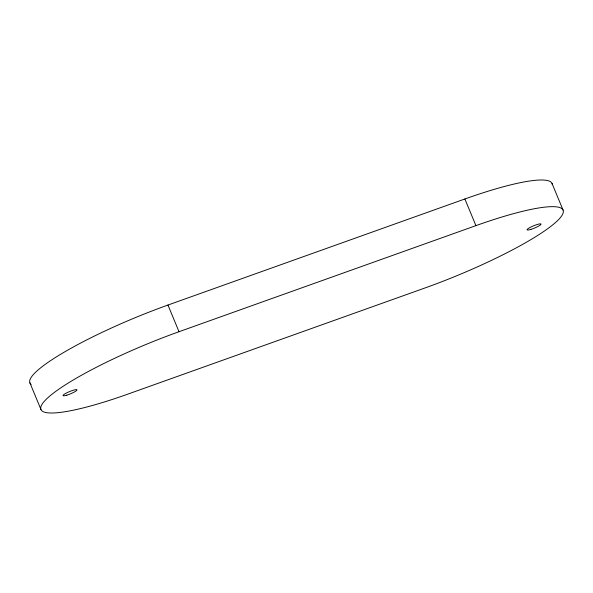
<?xml version="1.0" encoding="UTF-8"?>
<svg xmlns="http://www.w3.org/2000/svg" width="593" height="593" viewBox="0 0 593 593"><rect width="100%" height="100%" fill="white"/><g stroke="black" fill="none" stroke-linecap="round" stroke-linejoin="round"><path stroke-width="0.89" d="M30.488 383.775A121.891 19.91 -22.5 0 1 167.967 305.047L464.882 198.974A121.891 19.91 -22.5 0 1 552.298 184.66M179.012 331.709L475.927 225.636A121.891 19.91 -22.5 0 1 560.444 217.512A121.891 19.91 -22.5 0 1 425.033 287.953L128.118 394.026A121.891 19.91 -22.5 0 1 43.6 402.15A121.891 19.91 -22.5 0 1 179.012 331.709L167.967 305.047M552.031 183.452L563.076 210.115M464.882 198.974L475.927 225.636M29.924 382.885L40.969 409.548M31.192 384.42A121.891 19.91 -22.5 0 1 30.606 383.916M66.831 395.183A7.561 1.238 -22.5 0 0 76.994 389.846A7.561 1.238 -22.5 0 0 66.194 393.129A7.561 1.238 -22.5 0 0 66.831 395.183M530.905 229.395A7.561 1.238 -22.5 0 0 541.024 224.065A7.561 1.238 -22.5 0 0 530.179 227.378A7.561 1.238 -22.5 0 0 530.905 229.395"/></g></svg>
